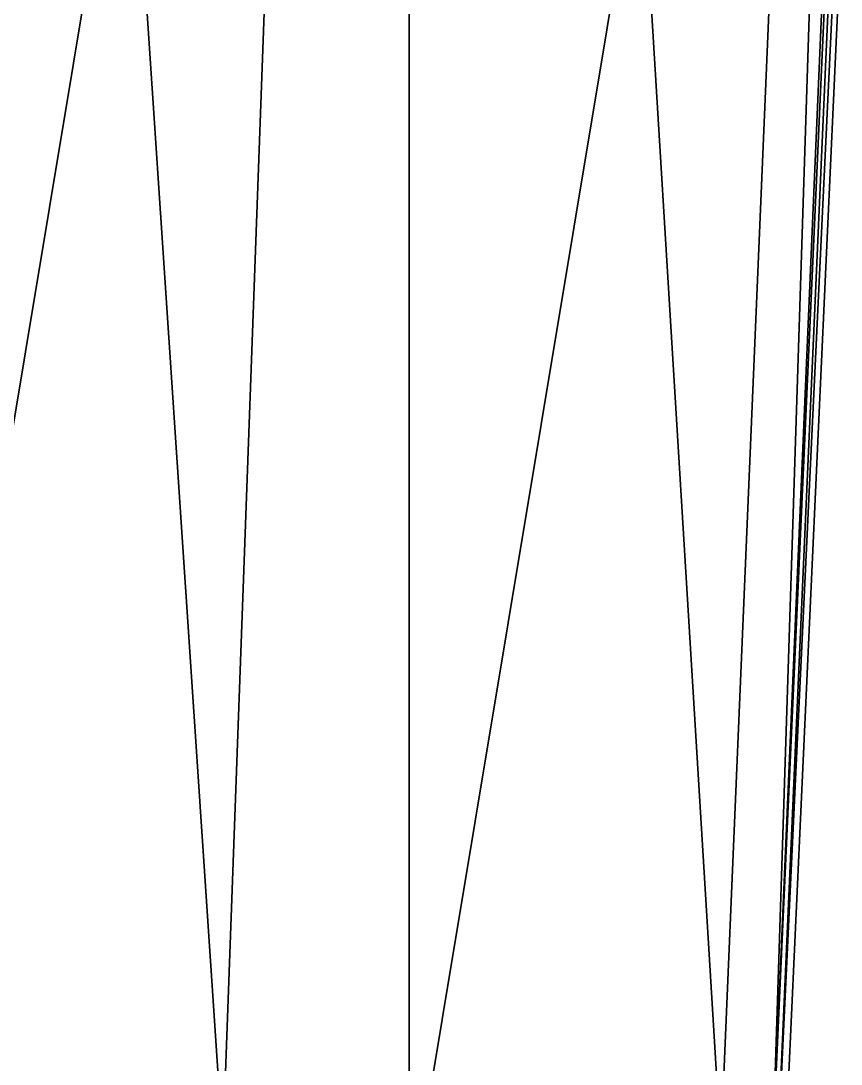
# Model space of a CAD drawing. Header units: centimetres. Extents: x -9.1 to 9.1, y -0.1 to 15.5.
# Drawn here: x 2.922 to 3.759, y 5.159 to 6.222 of the extents above; entities that cross this region are included whole.
import ezdxf

# ---------------------------------------------------------------- set-up
doc = ezdxf.new("R2010")
doc.units = ezdxf.units.CM
doc.header["$MEASUREMENT"] = 0

msp = doc.modelspace()

# ---------------------------------------------------------------- meshes
at = {"color": 28, "true_color": 0x2b1500}
mesh = msp.add_polyface(dxfattribs=at)
corners = [(2.7205, 9.3599, 3.9989), (2.7205, 9.3767, 3.9924), (2.7205, 9.3412, 3.9485), (2.7205, 9.358, 3.942), (2.7206, 8.5927, 1.8775), (2.7205, 8.4101, 1.441), (2.7205, 8.5751, 1.8853), (2.7205, 10.3708, -9.4859), (2.7205, 10.2827, -9.5176), (2.7205, 10.112, -9.4053), (2.7205, 10.0268, -9.4377), (2.7205, 9.7538, -9.2938), (2.7205, 9.6726, -9.327), (3.9129, 9.3599, 3.9989), (3.9129, 9.3412, 3.9485), (3.9129, 9.3767, 3.9924), (3.9129, 9.358, 3.942), (3.9129, 8.4101, 1.441), (3.913, 8.5927, 1.8775), (3.9129, 8.5751, 1.8853), (3.9129, 10.2827, -9.5176), (3.9129, 10.112, -9.4053), (3.9129, 10.0268, -9.4377), (3.9129, 9.7538, -9.2938), (3.9129, 9.6726, -9.327), (3.9129, 9.3599, 3.9989), (3.8566, 9.3599, 3.9989), (3.9129, 9.3412, 3.9485), (3.8566, 9.3412, 3.9485), (3.9129, 9.3767, 3.9924), (3.8566, 9.3767, 3.9924), (3.9129, 9.3599, 3.9989), (3.8566, 9.3599, 3.9989), (3.9129, 8.5751, 1.8853), (3.8566, 8.5751, 1.8853), (3.9129, 8.4101, 1.441), (3.9129, 8.5751, 1.8853), (3.8566, 8.5751, 1.8853), (2.7211, 12.4671, 2.7306), (2.7206, 8.4279, 1.4341), (2.7456, 11.7217, 0.1573), (2.7206, 8.2568, 0.9717), (2.7207, 9.7692, -9.2219), (2.7205, 5.0275, -7.745), (2.7456, 11.7217, -0.1475), (3.938, 11.7217, -0.1475), (3.9129, 5.0275, -7.745), (3.9131, 9.7692, -9.2219), (3.913, 8.4279, 1.4341), (3.913, 8.2568, 0.9717), (3.938, 11.7217, 0.1573), (3.9135, 12.4671, 2.7306), (3.3183, 9.3599, 3.9989), (3.3183, 9.3767, 3.9924), (3.3183, 9.3412, 3.9485), (3.3183, 9.3599, 3.9989), (3.3183, 8.5751, 1.8853), (3.3183, 8.4101, 1.441), (3.3183, 8.5751, 1.8853), (2.7799, 9.3599, 3.9989), (2.7799, 9.3767, 3.9924), (2.7205, 9.3599, 3.9989), (2.7205, 9.3767, 3.9924), (2.7799, 9.3412, 3.9485), (2.7799, 9.3599, 3.9989), (2.7205, 9.3412, 3.9485), (2.7205, 9.3599, 3.9989), (2.7799, 8.5751, 1.8853), (2.7205, 8.5751, 1.8853), (2.7205, 8.4101, 1.441), (2.7799, 8.5751, 1.8853), (2.7205, 8.5751, 1.8853), (2.7207, 10.1257, -9.3347), (2.7207, 10.3845, -9.416), (2.7205, 10.112, -9.4053), (2.7205, 9.7538, -9.2938), (3.9129, 9.7538, -9.2938), (3.9131, 10.1257, -9.3347), (3.9129, 10.112, -9.4053), (3.9131, 10.3845, -9.416), (3.689, 5.0756, -11.3933), (3.8566, 10.2827, -9.5176), (3.9129, 10.2827, -9.5176), (3.6359, 5.0756, -11.3933), (3.3183, 10.2827, -9.5176), (2.7799, 10.2827, -9.5176), (2.6209, 5.0756, -11.3933), (2.7205, 10.2827, -9.5176), (3.1284, 5.0756, -11.3933), (2.7799, 8.4101, 1.441)]
mesh.append_faces([[corners[k] for k in face] for face in [(0, 1, 2), (2, 1, 3), (4, 5, 6), (7, 8, 9), (9, 8, 10), (9, 10, 11), (11, 10, 12), (13, 14, 15), (15, 14, 16), (17, 18, 19), (20, 21, 22), (21, 23, 22), (22, 23, 24), (25, 26, 27), (27, 26, 28), (29, 30, 31), (31, 30, 32), (33, 34, 35), (2, 3, 6), (6, 3, 4), (27, 28, 36), (36, 28, 37), (14, 19, 16), (16, 19, 18), (3, 38, 4), (39, 4, 40), (40, 41, 39), (42, 43, 44), (45, 46, 47), (48, 49, 50), (50, 18, 48), (16, 18, 51), (32, 30, 52), (52, 30, 53), (28, 26, 54), (54, 26, 55), (37, 28, 56), (56, 28, 54), (57, 34, 58), (59, 60, 61), (61, 60, 62), (63, 64, 65), (65, 64, 66), (67, 63, 68), (68, 63, 65), (69, 70, 71), (72, 73, 74), (42, 72, 75), (75, 72, 74), (47, 76, 77), (77, 76, 78), (77, 78, 79), (80, 81, 82), (81, 83, 84), (85, 86, 87), (84, 88, 85), (52, 53, 59), (59, 53, 60), (54, 55, 63), (63, 55, 64), (56, 54, 67), (67, 54, 63), (89, 58, 70)]], dxfattribs={"color": 28})
mesh = msp.add_polyface(dxfattribs=at)
corners = [(2.7206, 8.4279, 1.4341), (2.7206, 8.2568, 0.9717), (2.7205, 8.4101, 1.441), (2.7205, 8.2381, 0.9777), (2.7205, 5.0275, -7.745), (2.7205, 5.0019, -7.737), (2.7206, 8.5927, 1.8775), (3.913, 8.4279, 1.4341), (3.9129, 8.4101, 1.441), (3.913, 8.2568, 0.9717), (3.9129, 8.2381, 0.9777), (3.9129, 5.0275, -7.745), (3.9129, 5.0019, -7.737), (3.913, 8.5927, 1.8775), (3.9129, 8.4101, 1.441), (3.8566, 8.4101, 1.441), (3.9129, 8.2381, 0.9777), (3.8566, 8.2381, 0.9777), (3.9129, 8.2381, 0.9777), (3.8566, 8.2381, 0.9777), (3.9129, 5.0019, -7.737), (3.8566, 5.0019, -7.737), (3.9129, 8.4101, 1.441), (3.8566, 8.5751, 1.8853), (3.8566, 8.4101, 1.441), (2.7456, 11.7217, -0.1475), (2.7205, 9.7538, -9.2938), (2.7205, 9.6726, -9.327), (2.7205, 5.002, -7.8141), (2.7205, 4.9743, -7.8588), (3.9129, 9.7538, -9.2938), (3.9129, 5.002, -7.8141), (3.9129, 9.6726, -9.327), (3.9129, 4.9743, -7.8588), (3.938, 11.7217, -0.1475), (3.3183, 8.4101, 1.441), (3.3183, 8.2381, 0.9777), (3.3183, 8.4101, 1.441), (3.3183, 5.0019, -7.737), (3.3183, 8.2381, 0.9777), (2.7799, 8.4101, 1.441), (2.7799, 8.5751, 1.8853), (2.7205, 8.4101, 1.441), (2.7799, 8.2381, 0.9777), (2.7799, 8.4101, 1.441), (2.7205, 8.2381, 0.9777), (2.7205, 8.4101, 1.441), (2.7799, 5.0019, -7.737), (2.7799, 8.2381, 0.9777), (2.7205, 5.0019, -7.737), (2.7205, 8.2381, 0.9777), (2.7207, 9.7692, -9.2219), (2.7205, 5.002, -7.8141), (2.7205, 9.7538, -9.2938), (2.7205, 4.9763, -7.8061), (2.7205, 4.9763, -7.8061), (3.8566, 4.9763, -7.8061), (3.3183, 4.9763, -7.8061), (3.9129, 4.9763, -7.8061), (3.9129, 5.002, -7.8141), (3.9129, 4.9763, -7.8061), (3.9131, 9.7692, -9.2219), (3.9129, 9.7538, -9.2938), (3.6359, 5.0756, -11.3933), (3.8566, 10.2827, -9.5176), (3.689, 5.0756, -11.3933), (3.3183, 10.2827, -9.5176), (3.1284, 5.0756, -11.3933), (2.7205, 10.2827, -9.5176), (2.6209, 5.0756, -11.3933), (2.5648, 5.0756, -11.3933), (2.7205, 10.2827, -9.5176), (2.5648, 5.0756, -11.3933), (2.7205, 10.0268, -9.4377), (2.5659, 4.9919, -11.3504), (2.5674, 4.876, -11.2912), (3.6927, 4.876, -11.2912), (3.9129, 10.0268, -9.4377), (3.6905, 4.9919, -11.3504), (3.9129, 10.2827, -9.5176), (3.689, 5.0756, -11.3933), (2.7799, 10.2827, -9.5176), (3.3183, 8.5751, 1.8853), (2.7799, 4.9763, -7.8061)]
mesh.append_faces([[corners[k] for k in face] for face in [(0, 1, 2), (2, 1, 3), (1, 4, 3), (3, 4, 5), (0, 2, 6), (7, 8, 9), (9, 8, 10), (9, 10, 11), (11, 10, 12), (7, 13, 8), (14, 15, 16), (16, 15, 17), (18, 19, 20), (20, 19, 21), (22, 23, 24), (25, 4, 1), (26, 27, 28), (28, 27, 29), (30, 31, 32), (32, 31, 33), (9, 11, 34), (24, 23, 35), (17, 15, 36), (36, 15, 37), (21, 19, 38), (38, 19, 39), (40, 41, 42), (43, 44, 45), (45, 44, 46), (47, 48, 49), (49, 48, 50), (4, 51, 52), (52, 51, 53), (4, 52, 5), (5, 52, 54), (55, 47, 49), (56, 21, 57), (57, 21, 38), (20, 21, 58), (11, 12, 59), (59, 12, 60), (11, 59, 61), (61, 59, 62), (63, 64, 65), (66, 63, 67), (68, 69, 70), (71, 72, 73), (73, 72, 74), (73, 74, 27), (27, 74, 75), (27, 75, 29), (32, 33, 76), (77, 32, 78), (78, 32, 76), (79, 77, 80), (80, 77, 78), (81, 67, 69), (35, 82, 40), (36, 37, 43), (43, 37, 44), (38, 39, 47), (47, 39, 48), (83, 38, 47)]], dxfattribs={"color": 28})

doc.saveas('drawing.dxf')
